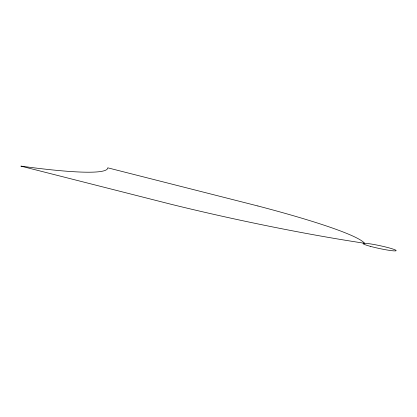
<?xml version="1.0" encoding="UTF-8"?>
<svg xmlns="http://www.w3.org/2000/svg" width="417" height="417" viewBox="0 0 417 417"><rect width="100%" height="100%" fill="white"/><g stroke="black" fill="none" stroke-linecap="round" stroke-linejoin="round"><path stroke-width="0.63" d="M257.904 205.982L107.774 167.827A253.786 21.679 12.1 0 1 20.881 166.112L170.991 204.252A212.055 18.113 12.1 0 0 364.588 243.267A212.055 18.113 12.1 0 0 257.904 205.982M370.26 246.317A16.92 1.444 12.1 0 0 396.103 250.706A16.92 1.444 12.1 0 0 372.454 244.232A16.92 1.444 12.1 0 0 370.26 246.317"/></g></svg>
